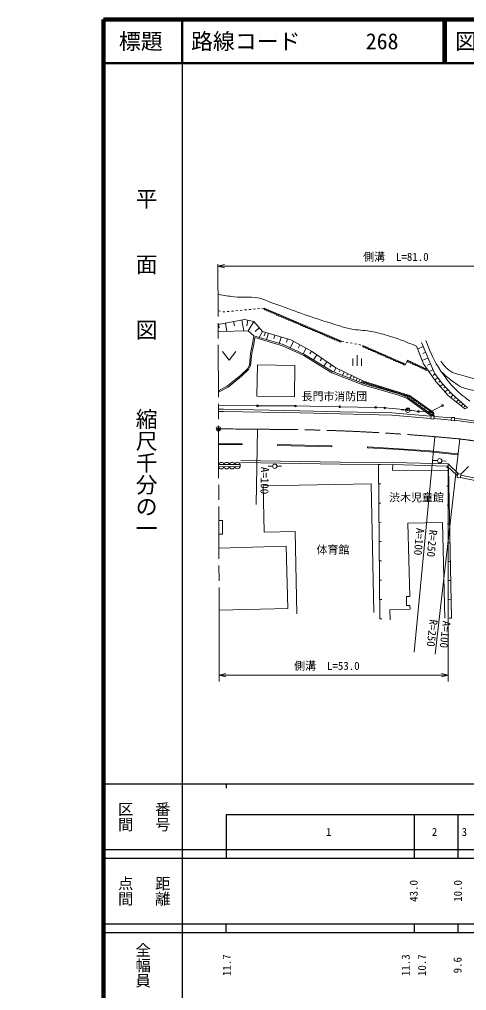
# Model space of a CAD drawing. Units: millimetres, scale not verified. Extents: x -29236235 to 28563309, y -57510443 to 380000.
# Drawn here: x 20752 to 123020, y 157691 to 380000 of the extents above; entities that cross this region are included whole.
import ezdxf
from ezdxf.enums import TextEntityAlignment as Align

# ---------------------------------------------------------------- set-up
doc = ezdxf.new("R2010")
doc.units = ezdxf.units.MM
doc.header["$LTSCALE"] = 1000
doc.header["$PDMODE"] = 32
doc.header["$PDSIZE"] = 500
doc.linetypes.add('CHAIN', pattern=[18.5, 12, -1.5, 3.5, -1.5])
for name, color, linetype, lineweight in [('M-BGD', 7, 'Continuous', 13), ('M-BMK', 2, 'CHAIN', 13), ('M-BMK-ROW', 30, 'Continuous', 13), ('M-BMK-SRVR', 3, 'Continuous', 13), ('M-STR-HTXT', 7, 'Continuous', 13), ('M-TTL', 2, 'Continuous', 140), ('M-TTL-BAND', 7, 'Continuous', 25), ('M-TTL-LINE', 7, 'Continuous', 50), ('M-TTL-TXT', 7, 'Continuous', 13)]:
    doc.layers.add(name, color=color, linetype=linetype, lineweight=lineweight)
doc.layers.add('M-OTRS', color=6, linetype='Continuous')
doc.styles.add('@ＭＳ ゴシック', font='')
doc.styles.add('ＭＳ ゴシック', font='')
doc.styles.get('@ＭＳ ゴシック').set_extended_font_data('@MS Gothic')
doc.styles.get('ＭＳ ゴシック').set_extended_font_data('MS Gothic')

msp = doc.modelspace()

# ---------------------------------------------------------------- linework, layer by layer
at = {"layer": 'M-BGD'}
for p, q in [((72727, 313533), (72229, 313486)), ((73722, 313627), (73224, 313580)), ((74718, 313720), (74220, 313674)), ((75713, 313814), (75216, 313767)), ((76709, 313908), (76211, 313861)), ((76709, 313908), (94426, 306340)), ((66191, 310143), (72234, 311310)), ((66772, 313207), (66287, 313330)), ((67444, 313035), (67256, 313083)), ((67749, 313064), (67444, 313035)), ((68744, 313158), (68247, 313111)), ((69740, 313251), (69242, 313205)), ((70735, 313345), (70238, 313298)), ((71731, 313439), (71233, 313392)), ((72234, 311310), (74360, 310843)), ((66306, 310166), (66456, 309393)), ((67851, 310464), (68214, 308586)), ((69729, 310826), (69911, 309887)), ((71607, 311189), (72088, 308701)), ((73009, 311140), (72741, 309852)), ((74360, 310843), (73041, 308729)), ((74360, 310843), (76347, 308565)), ((75606, 309414), (74651, 308581)), ((66197, 308486), (66456, 308534)), ((66456, 308534), (73041, 308729)), ((73041, 308729), (74393, 307571)), ((74042, 305753), (74393, 307571)), ((74336, 305695), (74624, 307188)), ((74393, 307571), (81042, 305573)), ((74624, 307188), (80935, 305291)), ((76347, 308565), (75558, 307221)), ((76347, 308565), (82796, 306617)), ((77057, 308351), (76752, 307606)), ((77694, 308158), (77257, 306710)), ((79142, 307721), (78923, 306997)), ((80590, 307283), (80154, 305839)), ((82034, 306847), (81816, 306125)), ((73593, 303538), (74042, 305753)), ((73890, 303494), (74336, 305695)), ((80935, 305291), (85825, 303037)), ((81042, 305573), (85966, 303302)), ((83423, 306279), (82645, 304833)), ((82796, 306617), (87566, 304049)), ((84869, 305501), (84480, 304778)), ((86315, 304723), (85633, 303455)), ((94426, 306340), (94916, 306243)), ((95407, 306146), (95897, 306049)), ((96388, 305952), (96878, 305855)), ((97369, 305758), (97859, 305661)), ((98350, 305564), (98840, 305467)), ((99301, 305376), (109066, 301101)), ((113159, 301198), (111583, 305198)), ((113132, 305103), (111836, 304555)), ((115711, 299000), (112743, 306024)), ((67232, 304018), (68732, 302018)), ((68732, 302018), (70232, 304018)), ((73340, 300863), (73593, 303538)), ((73634, 300779), (73890, 303494)), ((85825, 303037), (92237, 299128)), ((85966, 303302), (92370, 299398)), ((87581, 304039), (87175, 303445)), ((87566, 304049), (93101, 300261)), ((88769, 303226), (87980, 302074)), ((89921, 302437), (89526, 301862)), ((96984, 300669), (96984, 302419)), ((97984, 300669), (97984, 303169)), ((98984, 300669), (98984, 302419)), ((114228, 302511), (112868, 301936)), ((113680, 303807), (113032, 303533)), ((72922, 300036), (73340, 300863)), ((73167, 299855), (73634, 300779)), ((75034, 293745), (75170, 300944)), ((75170, 300944), (83769, 300781)), ((83769, 300781), (83633, 293583)), ((91072, 301649), (90367, 300619)), ((92102, 300944), (91750, 300429)), ((93135, 300244), (92669, 299282)), ((93101, 300261), (99426, 297193)), ((109066, 301101), (109538, 301975)), ((109538, 301975), (114070, 299869)), ((115977, 297087), (113159, 301198)), ((114802, 301151), (114122, 300864)), ((68354, 296106), (71368, 298535)), ((68520, 295854), (71566, 298310)), ((71368, 298535), (72922, 300036)), ((71566, 298310), (73167, 299855)), ((92237, 299128), (99536, 296280)), ((92370, 299398), (99632, 296565)), ((94097, 299777), (93864, 299296)), ((95060, 299311), (94667, 298502)), ((95868, 298918), (95672, 298514)), ((96677, 298526), (96348, 297846)), ((97357, 298196), (97192, 297856)), ((115377, 299791), (114405, 299381)), ((115829, 298844), (115409, 298525)), ((117478, 296664), (115711, 299000)), ((116466, 298002), (115731, 297446)), ((66246, 295004), (68354, 296106)), ((66247, 294667), (68520, 295854)), ((98037, 297867), (97760, 297295)), ((98609, 297589), (98471, 297303)), ((99181, 297312), (98948, 296831)), ((99426, 297193), (99205, 296731)), ((99536, 296280), (107254, 294091)), ((99632, 296565), (107350, 294376)), ((118840, 293882), (115977, 297087)), ((117022, 297267), (116654, 296989)), ((117591, 296542), (116974, 295970)), ((119713, 294253), (117478, 296664)), ((118162, 295926), (117854, 295640)), ((83633, 293583), (75034, 293745)), ((107254, 294091), (109352, 293272)), ((107350, 294376), (109496, 293538)), ((109496, 293538), (115530, 289214)), ((118734, 295309), (118095, 294716)), ((122602, 290861), (118840, 293882)), ((119327, 294670), (119007, 294373)), ((119938, 294049), (119387, 293443)), ((123217, 291063), (119713, 294253)), ((120544, 293497), (120268, 293195)), ((109352, 293272), (114938, 289269)), ((121149, 292946), (120666, 292416)), ((121680, 292463), (121438, 292198)), ((122210, 291980), (121787, 291515)), ((122675, 291557), (122463, 291325)), ((66261, 290770), (67440, 290759)), ((66263, 290270), (67433, 290259)), ((67433, 290259), (84949, 289928)), ((67440, 290759), (84960, 290428)), ((84949, 289928), (94098, 289709)), ((84960, 290428), (94110, 290209)), ((94098, 289709), (105903, 289423)), ((94110, 290209), (105930, 289923)), ((105903, 289423), (114832, 288680)), ((105930, 289923), (114879, 289178)), ((108093, 290635), (109090, 290558)), ((110087, 290480), (111084, 290403)), ((114823, 288581), (114888, 289274)), ((114888, 289274), (115602, 289208)), ((115602, 289208), (115537, 288515)), ((115593, 289119), (119571, 288788)), ((123217, 291063), (122602, 290861)), ((115537, 288515), (114823, 288581)), ((115547, 288621), (119525, 288290)), ((119518, 288212), (119582, 288905)), ((120232, 288146), (119518, 288212)), ((119582, 288905), (120296, 288839)), ((120219, 288228), (128653, 287089)), ((120296, 288839), (120232, 288146)), ((120286, 288723), (128723, 287584)), ((66290, 282911), (71672, 282873)), ((66290, 282711), (71670, 282673)), ((71684, 282672), (71686, 282872)), ((79748, 282494), (79753, 282694)), ((79748, 282494), (92186, 282191)), ((79753, 282694), (92191, 282391)), ((92186, 282191), (92191, 282391)), ((100362, 281937), (100373, 282137)), ((100362, 281937), (107613, 281529)), ((100373, 282137), (107625, 281729)), ((107613, 281529), (114628, 281026)), ((107625, 281729), (114646, 281225)), ((114628, 281026), (121010, 280331)), ((114646, 281225), (121032, 280530)), ((121010, 280331), (121032, 280530)), ((71395, 278564), (94103, 278168)), ((71399, 279065), (94109, 278668)), ((94103, 278168), (106074, 278103)), ((94109, 278668), (106082, 278603)), ((102849, 278120), (103349, 278125)), ((102849, 278120), (103349, 278125)), ((103158, 242802), (102849, 278120)), ((106074, 278103), (118599, 277768)), ((106082, 278603), (118805, 278263)), ((106119, 278103), (106112, 276848)), ((115384, 279063), (116382, 278997)), ((117380, 278930), (118378, 278864)), ((118805, 278263), (121242, 275934)), ((77654, 277754), (78654, 277737)), ((79654, 277719), (80654, 277702)), ((106112, 276848), (118940, 276778)), ((118927, 277455), (118427, 277446)), ((118599, 277768), (120881, 275587)), ((118927, 277455), (119550, 242945)), ((120840, 275162), (120917, 275965)), ((120917, 275965), (121720, 275888)), ((121720, 275888), (121643, 275085)), ((121720, 275888), (123468, 277646)), ((76508, 273223), (101223, 273702)), ((101223, 273702), (101793, 244241)), ((102888, 273706), (103388, 273710)), ((121643, 275085), (120840, 275162)), ((119005, 273141), (118505, 273132)), ((102926, 269291), (103426, 269295)), ((119083, 268827), (118583, 268818)), ((102965, 264876), (103465, 264880)), ((109604, 264656), (117542, 264852)), ((117542, 264852), (118086, 242903)), ((119161, 264514), (118661, 264505)), ((66364, 262169), (67232, 262178)), ((103004, 260461), (103504, 260466)), ((119239, 260200), (118739, 260191)), ((81765, 259398), (66376, 258995)), ((82137, 245155), (81765, 259398)), ((103042, 256046), (103542, 256051)), ((119317, 255886), (118817, 255877)), ((103081, 251632), (103581, 251636)), ((119394, 251573), (118895, 251564)), ((103119, 247217), (103619, 247221)), ((119472, 247259), (118972, 247250)), ((66427, 244744), (82137, 245155)), ((103158, 242802), (103658, 242806)), ((119550, 242945), (119050, 242936)), ((119550, 242945), (119050, 242936))]:
    msp.add_line(p, q, dxfattribs=at)
for points in [[(99426, 297193), (109969, 293928), (115454, 290035), (115602, 289208)], [(121597, 275175), (144686, 270370), (171311, 264622), (180727, 262535), (184878, 261884), (188685, 261541), (206260, 261879), (221656, 264695), (261975, 281793)], [(121699, 275664), (144790, 270859), (171418, 265110), (180819, 263027), (184939, 262380), (188703, 262041), (206210, 262378), (221512, 265177), (261780, 282254)], [(66309, 277593), (71241, 277632), (71237, 278132), (66307, 278093)], [(76508, 273223), (76712, 262657), (83800, 262794), (84166, 243899)], [(67232, 262178), (67197, 265300), (66353, 265291)], [(109604, 264656), (110019, 247888), (109263, 247869), (109313, 245835), (110070, 245854), (110091, 244970), (105467, 244855), (105523, 242591)]]:
    msp.add_lwpolyline(points, dxfattribs=at)
for centre in [(109588, 290520), (66277, 286295), (79154, 277729), (116881, 278964)]:
    msp.add_circle(centre, 500, dxfattribs=at)
for centre, radius, start, end in [((76986, 313791), 301, 157.06318, 336.67367), ((77540, 313554), 301, 157.06318, 336.67367), ((78094, 313318), 301, 157.06318, 336.67367), ((78647, 313081), 301, 157.06318, 336.67367), ((79201, 312845), 301, 157.06318, 336.67367), ((79754, 312608), 301, 157.06318, 336.67367), ((80308, 312372), 301, 157.06318, 336.67367), ((80862, 312135), 301, 157.06318, 336.67367), ((81415, 311899), 301, 157.06318, 336.67367), ((81969, 311662), 301, 157.06318, 336.67367), ((82523, 311426), 301, 157.06318, 336.67367), ((83076, 311189), 301, 157.06318, 336.67367), ((83630, 310953), 301, 157.06318, 336.67367), ((84184, 310716), 301, 157.06318, 336.67367), ((84737, 310480), 301, 157.06318, 336.67367), ((85291, 310243), 301, 157.06318, 336.67367), ((85845, 310007), 301, 157.06318, 336.67367), ((86398, 309770), 301, 157.06318, 336.67367), ((86952, 309534), 301, 157.06318, 336.67367), ((87505, 309297), 301, 157.06318, 336.67367), ((88059, 309061), 301, 157.06318, 336.67367), ((88613, 308824), 301, 157.06318, 336.67367), ((89166, 308588), 301, 157.06318, 336.67367), ((89720, 308351), 301, 157.06318, 336.67367), ((90274, 308115), 301, 157.06318, 336.67367), ((90827, 307878), 301, 157.06318, 336.67367), ((91381, 307642), 301, 157.06318, 336.67367), ((91935, 307405), 301, 157.06318, 336.67367), ((92488, 307168), 301, 157.06318, 336.67367), ((93042, 306932), 301, 157.06318, 336.67367), ((93596, 306695), 301, 157.06318, 336.67367), ((94149, 306459), 301, 157.06318, 336.67367), ((99594, 305263), 314, 158.88687, 333.83352), ((100168, 305011), 314, 158.88687, 333.83352), ((100743, 304760), 314, 158.88687, 333.83352), ((101317, 304508), 314, 158.88687, 333.83352), ((101891, 304257), 314, 158.88687, 333.83352), ((102466, 304005), 314, 158.88687, 333.83352), ((103040, 303754), 314, 158.88687, 333.83352), ((103615, 303503), 314, 158.88687, 333.83352), ((104189, 303251), 314, 158.88687, 333.83352), ((104764, 303000), 314, 158.88687, 333.83352), ((105338, 302748), 314, 158.88687, 333.83352), ((105912, 302497), 314, 158.88687, 333.83352), ((106487, 302245), 314, 158.88687, 333.83352), ((107061, 301994), 314, 158.88687, 333.83352), ((107636, 301742), 314, 158.88687, 333.83352), ((108210, 301491), 314, 158.88687, 333.83352), ((108785, 301240), 314, 158.88687, 333.83352), ((109827, 301855), 313, 157.3781, 332.7619), ((110393, 301592), 313, 157.3781, 332.7619), ((110960, 301328), 313, 157.3781, 332.7619), ((111526, 301065), 313, 157.3781, 332.7619), ((112093, 300802), 313, 157.3781, 332.7619), ((112659, 300538), 313, 157.3781, 332.7619), ((113226, 300275), 313, 157.3781, 332.7619), ((113792, 300012), 313, 157.3781, 332.7619), ((99721, 297109), 307, 164.0386, 341.5472), ((100306, 296928), 307, 164.0386, 341.5472), ((100892, 296746), 307, 164.0386, 341.5472), ((101478, 296565), 307, 164.0386, 341.5472), ((102064, 296383), 307, 164.0386, 341.5472), ((102649, 296202), 307, 164.0386, 341.5472), ((103235, 296021), 307, 164.0386, 341.5472), ((103821, 295839), 307, 164.0386, 341.5472), ((104406, 295658), 307, 164.0386, 341.5472), ((104992, 295476), 307, 164.0386, 341.5472), ((105578, 295295), 307, 164.0386, 341.5472), ((106164, 295114), 307, 164.0386, 341.5472), ((106749, 294932), 307, 164.0386, 341.5472), ((107335, 294751), 307, 164.0386, 341.5472), ((107921, 294569), 307, 164.0386, 341.5472), ((108507, 294388), 307, 164.0386, 341.5472), ((109092, 294207), 307, 164.0386, 341.5472), ((109678, 294025), 307, 164.0386, 341.5472), ((110222, 293756), 306, 145.71241, 323.55223), ((110720, 293402), 306, 145.71241, 323.55223), ((111219, 293048), 306, 145.71241, 323.55223), ((111717, 292694), 306, 145.71241, 323.55223), ((112216, 292340), 306, 145.71241, 323.55223), ((112715, 291986), 306, 145.71241, 323.55223), ((113213, 291633), 306, 145.71241, 323.55223), ((113712, 291279), 306, 145.71241, 323.55223), ((114210, 290925), 306, 145.71241, 323.55223), ((114709, 290571), 306, 145.71241, 323.55223), ((115208, 290217), 306, 145.71241, 323.55223), ((115670, 289647), 444, 119.12397, 261.17584), ((66924, 277968), 630, 12.35269, 168.55439), ((68157, 277978), 630, 12.35269, 168.55439), ((69390, 277988), 630, 12.35269, 168.55439), ((70622, 277998), 630, 12.35269, 168.55439), ((66924, 277728), 630, 192.37721, 348.52986), ((68157, 277738), 630, 192.37721, 348.52986), ((69391, 277748), 630, 192.37721, 348.52986), ((70624, 277758), 630, 192.37721, 348.52986)]:
    msp.add_arc(centre, radius, start, end, dxfattribs=at)
for points, knots in [([(117170, 301788), (117768, 300834), (118107, 300433), (118914, 299777), (120136, 298783), (121187, 298830), (122694, 298371), (125512, 297513), (127107, 296958), (130036, 296651), (132315, 296412), (133609, 296518), (135900, 296530), (138464, 296543), (139898, 296716), (142461, 296687), (144396, 296666), (145478, 296545), (147404, 296364), (151317, 295996), (153494, 295636), (157379, 295037), (160559, 294548), (162277, 293781), (165489, 293600), (167506, 293486), (168650, 293592), (170658, 293818), (174338, 294231), (176341, 294918), (180029, 295254), (182244, 295455), (183499, 295227), (185724, 295205), (188566, 295176), (190162, 294942), (192999, 295114), (195267, 295252), (196569, 295241), (198778, 295768), (201748, 296477), (203347, 297134), (206193, 298240), (208280, 299051), (209375, 299686), (211463, 300494), (214375, 301620), (216055, 302127), (219042, 303038), (221736, 303859), (223300, 304126), (226020, 304855), (229739, 305852), (231835, 306368), (235527, 307459), (237987, 308186), (239306, 308790), (241779, 309473), (242911, 309785), (243625, 309696), (244708, 310151), (246292, 310818), (247154, 311315), (248499, 312386), (250178, 313724), (250940, 314699), (252279, 316378), (253196, 317528), (253513, 317960), (254484, 319431)], [0, 0, 0, 0, 1, 1, 1, 2, 2, 2, 3, 3, 3, 4, 4, 4, 5, 5, 5, 6, 6, 6, 7, 7, 7, 8, 8, 8, 9, 9, 9, 10, 10, 10, 11, 11, 11, 12, 12, 12, 13, 13, 13, 14, 14, 14, 15, 15, 15, 16, 16, 16, 17, 17, 17, 18, 18, 18, 19, 19, 19, 20, 20, 20, 21, 21, 21, 22, 22, 22, 23, 23, 23, 23]), ([(111583, 305198), (108485, 306451), (107593, 306874), (104933, 307632), (103441, 308058), (102608, 308324), (101082, 308599), (99292, 308922), (98236, 308781), (96462, 309183), (94521, 309624), (93465, 309998), (91563, 310586), (86492, 312154), (83733, 313283), (78721, 315033), (77356, 315509), (76664, 316068), (75233, 316269), (73147, 316562), (71938, 316267), (69847, 316514), (68401, 316685), (67888, 316762), (66166, 317101)], [0, 0, 0, 0, 1, 1, 1, 2, 2, 2, 3, 3, 3, 4, 4, 4, 5, 5, 5, 6, 6, 6, 7, 7, 7, 8, 8, 8, 8]), ([(123794, 292644), (121973, 293978), (121346, 294425), (120018, 295823), (118768, 297138), (118191, 297993), (117172, 299494), (115446, 302034), (115073, 303207), (113676, 306534)], [0, 0, 0, 0, 1, 1, 1, 2, 2, 2, 3, 3, 3, 3]), ([(117365, 299221), (118584, 298137), (118942, 297787), (120065, 297018), (120860, 296473), (121257, 296046), (122165, 295725), (123933, 295100), (125019, 295075), (126866, 294756), (128115, 294541), (128820, 294450), (130081, 294320), (130549, 294272), (130703, 294254), (131281, 294207)], [0, 0, 0, 0, 1, 1, 1, 2, 2, 2, 3, 3, 3, 4, 4, 4, 5, 5, 5, 5])]:
    msp.add_open_spline(points, degree=3, knots=knots, dxfattribs=at)
at = {"layer": 'M-BMK'}
msp.add_line((66451, 237995), (66140, 324500), dxfattribs=at)
for centre, radius, start, end in [((-336463, -28610671), 28899772, 89.18381, 89.20151), ((76347, -175960), 462130, 84.39779, 90.14111), ((66404, -146178), 433650, 78.85305, 82.70601)]:
    msp.add_arc(centre, radius, start, end, dxfattribs=at)
at = {"layer": 'M-BMK-ROW'}
for p, q in [((66258, 291685), (75183, 291557)), ((75183, 291557), (83883, 291517)), ((83883, 291517), (94005, 291331)), ((94005, 291331), (102267, 291196)), ((114807, 290209), (117531, 291611)), ((102267, 291196), (104290, 291051)), ((104290, 291051), (109523, 290650)), ((109523, 290650), (112013, 290267)), ((112013, 290267), (114807, 290209))]:
    msp.add_line(p, q, dxfattribs=at)
for centre in [(75183, 291557), (83883, 291517), (94005, 291331), (102267, 291196), (104290, 291051), (117531, 291611), (109523, 290650), (112013, 290267), (114807, 290209)]:
    msp.add_circle(centre, 200, dxfattribs=at)
at = {"layer": 'M-BMK-SRVR'}
msp.add_arc((-336463, -28610671), 28899772, 89.20251, 89.20251, dxfattribs=at)
at = {"layer": 'M-OTRS'}
msp.add_point((66277, 286295), dxfattribs=at)
at = {"layer": 'M-STR-HTXT'}
for p, q in [((66151, 323507), (67651, 323907)), ((147131, 323507), (66151, 323507)), ((66151, 323507), (67651, 323107)), ((75209, 286169), (74897, 268969)), ((115740, 284488), (111023, 235170)), ((121460, 283963), (115804, 234713)), ((118805, 278263), (118805, 228419)), ((66451, 237995), (66451, 228419)), ((66451, 229908), (67951, 230308)), ((118805, 229908), (66451, 229908)), ((66451, 229908), (67951, 229508)), ((118805, 229908), (117305, 230308)), ((118805, 229908), (117305, 229508))]:
    msp.add_line(p, q, dxfattribs=at)
at = {"layer": 'M-TTL'}
for p, q in [((40000, 380000), (40000, 20000)), ((680000, 380000), (40000, 380000))]:
    msp.add_line(p, q, dxfattribs=at)
at = {"layer": 'M-TTL-BAND'}
for p, q in [((58000, 370000), (58000, 20000)), ((40000, 205000), (579000, 205000)), ((68000, 205000), (68000, 204000)), ((68000, 198000), (579000, 198000)), ((68000, 198000), (68000, 188000)), ((111000, 198000), (111000, 188000)), ((121000, 198000), (121000, 188000)), ((40000, 190000), (579000, 190000)), ((40000, 188000), (579000, 188000)), ((40000, 173000), (579000, 173000)), ((68000, 171000), (68000, 173000)), ((111000, 173000), (111000, 171000)), ((121000, 173000), (121000, 171000)), ((40000, 171000), (579000, 171000))]:
    msp.add_line(p, q, dxfattribs=at)
at = {"layer": 'M-TTL-LINE'}
for p, q in [((58000, 380000), (58000, 370000)), ((117750, 380000), (117750, 370000)), ((118250, 380000), (118250, 370000)), ((40000, 370000), (680000, 370000))]:
    msp.add_line(p, q, dxfattribs=at)

# ---------------------------------------------------------------- texts
at = {"layer": 'M-BGD', "style": 'ＭＳ ゴシック'}
for s, p in [('長門市消防団', (85286, 292244)), ('渋木児童館', (105326, 269096)), ('体育館', (88701, 257123))]:
    msp.add_text(s, height=1833, dxfattribs=at).set_placement(p, align=Align.BOTTOM_LEFT)
at = {"layer": 'M-STR-HTXT', "style": 'ＭＳ ゴシック'}
for s, p in [('側溝\u3000L=81.0', (99374, 324186)), ('側溝\u3000L=53.0', (83585, 230560))]:
    msp.add_text(s, height=1833, dxfattribs=at).set_placement(p, align=Align.BOTTOM_LEFT)
for s, rotation, p in [('A=100', 268.963, (75453, 277583)), ('A=100', 264.536, (111002, 263681)), ('R=250', 264.536, (113966, 263287)), ('R=250', 263.448, (114070, 242780)), ('A=100', 263.448, (117028, 242474))]:
    msp.add_text(s, height=1833, rotation=rotation, dxfattribs=at).set_placement(p, align=Align.BOTTOM_LEFT)
at = {"layer": 'M-TTL-BAND', "style": '@ＭＳ ゴシック'}
for s, p in [('平\u3000\u3000面\u3000\u3000図', (49777, 306475)), ('縮尺千分の一', (49777, 261030))]:
    msp.add_text(s, height=3666, rotation=270, dxfattribs=at).set_placement(p, align=Align.MIDDLE_RIGHT)
at = {"layer": 'M-TTL-BAND'}
for s, height, rotation, style, p in [('区間', 2566, 270, '@ＭＳ ゴシック', (45000, 197500)), ('番号', 2566, 270, '@ＭＳ ゴシック', (53500, 197500)), ('点間', 2566, 270, '@ＭＳ ゴシック', (45000, 180500)), ('距離', 2566, 270, '@ＭＳ ゴシック', (53500, 180500)), ('43.0', 1833, 90, 'ＭＳ ゴシック', (110921, 180500)), ('10.0', 1833, 90, 'ＭＳ ゴシック', (121033, 180500)), ('全幅員', 2566, 270, '@ＭＳ ゴシック', (49000, 163500)), ('11.7', 1833, 90, 'ＭＳ ゴシック', (68169, 163500)), ('11.3', 1833, 90, 'ＭＳ ゴシック', (109107, 163500)), ('10.7', 1833, 90, 'ＭＳ ゴシック', (112823, 163500)), ('9.6', 1833, 90, 'ＭＳ ゴシック', (120952, 163500))]:
    msp.add_text(s, height=height, rotation=rotation, dxfattribs=dict(at, style=style)).set_placement(p, align=Align.MIDDLE_CENTER)
at = {"layer": 'M-TTL-BAND', "style": 'ＭＳ ゴシック'}
for s, p in [('1', (91485, 194000)), ('2', (115699, 194000)), ('3', (122516, 194000))]:
    msp.add_text(s, height=1833, dxfattribs=at).set_placement(p, align=Align.MIDDLE_CENTER)
at = {"layer": 'M-TTL-TXT', "style": 'ＭＳ ゴシック'}
msp.add_text('標題', height=3666, dxfattribs=at).set_placement((48500, 375000), align=Align.MIDDLE_CENTER)
for s, p in [('路線コード      268', (60000, 375000)), ('図面コード      15-0', (120380, 375000))]:
    msp.add_text(s, height=3666, dxfattribs=at).set_placement(p, align=Align.MIDDLE_LEFT)

doc.saveas('drawing.dxf')
